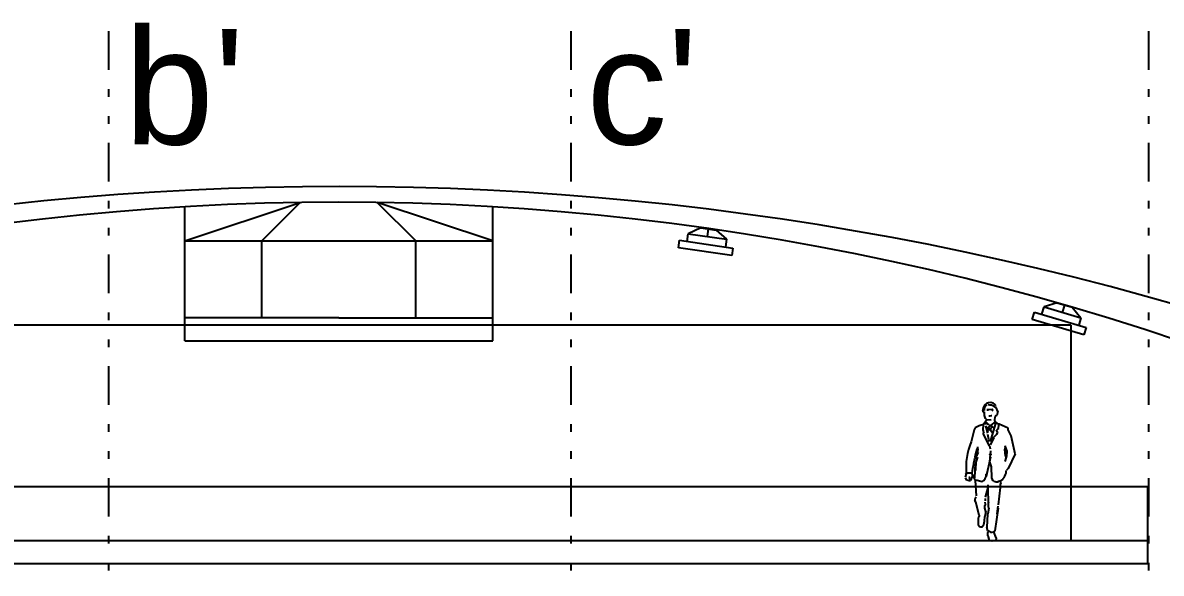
# Model space of a CAD drawing. Header units: inches. Extents: x 21 to 132, y 19 to 196.
# Drawn here: x 74.35 to 89.12, y 52.75 to 59.89 of the extents above; entities that cross this region are included whole.
import ezdxf

# ---------------------------------------------------------------- set-up
doc = ezdxf.new("R2010")
doc.units = ezdxf.units.IN
doc.header["$MEASUREMENT"] = 0
doc.linetypes.add('DIVIDE', pattern=[1.25, 0.5, -0.25, 0, -0.25, 0, -0.25])
for name, color, linetype in [('ax', 40, 'DIVIDE'), ('fur', 253, 'Continuous'), ('FURN', 253, 'Continuous'), ('inwall', 41, 'Continuous'), ('wall', 7, 'Continuous')]:
    doc.layers.add(name, color=color, linetype=linetype)
doc.styles.get("Standard").update_dxf_attribs({"font": 'arial.ttf'})

# ---------------------------------------------------------------- blocks, each defined once
blk = doc.blocks.new('6')
for p, q in [((-0.061, 1.664), (-0.063, 1.679)), ((-0.044, 1.639), (-0.061, 1.664)), ((-0.043, 1.664), (-0.051, 1.649)), ((-0.043, 1.679), (-0.041, 1.712)), ((-0.043, 1.617), (-0.043, 1.664)), ((-0.036, 1.727), (-0.041, 1.712)), ((-0.026, 1.742), (-0.036, 1.727)), ((-0.018, 1.749), (-0.026, 1.742)), ((0.057, 1.692), (-0.013, 1.689)), ((-0.003, 1.689), (-0.003, 1.674)), ((0.072, 1.692), (0.059, 1.689)), ((0.062, 1.679), (0.059, 1.689)), ((0.069, 1.674), (0.062, 1.679)), ((0.097, 1.722), (0.084, 1.732)), ((0.107, 1.742), (0.095, 1.758)), ((0.109, 1.717), (0.097, 1.722)), ((0.13, 1.665), (0.108, 1.719)), ((0.131, 1.665), (0.119, 1.617)), ((-0.058, 1.429), (-0.056, 1.492)), ((-0.046, 1.512), (-0.056, 1.497)), ((-0.011, 1.559), (-0.046, 1.512)), ((-0.029, 1.578), (-0.043, 1.617)), ((-0.028, 1.497), (-0.031, 1.522)), ((-0.011, 1.559), (-0.029, 1.578)), ((-0.001, 1.387), (-0.026, 1.479)), ((0.097, 1.534), (-0.016, 1.447)), ((0.044, 1.554), (-0.011, 1.559)), ((0.029, 1.607), (0.014, 1.607)), ((0.044, 1.612), (0.029, 1.607)), ((0.107, 1.528), (0.034, 1.289)), ((0.057, 1.467), (0.039, 1.489)), ((0.052, 1.609), (0.044, 1.612)), ((0.094, 1.554), (0.097, 1.597)), ((0.097, 1.534), (0.094, 1.554)), ((0.107, 1.609), (0.097, 1.597)), ((0.139, 1.504), (0.099, 1.534)), ((0.119, 1.617), (0.107, 1.609)), ((0.142, 1.492), (0.139, 1.504)), ((0.149, 1.504), (0.139, 1.504)), ((0.139, 1.447), (0.142, 1.492)), ((0.264, 1.452), (0.149, 1.504)), ((-0.176, 1.429), (-0.216, 1.274)), ((-0.163, 1.454), (-0.176, 1.429)), ((-0.051, 1.402), (-0.058, 1.429)), ((-0.051, 1.402), (-0.058, 1.387)), ((0.017, 1.227), (-0.058, 1.387)), ((0.004, 1.414), (-0.003, 1.402)), ((0.014, 1.304), (-0.001, 1.367)), ((0.014, 1.449), (0.004, 1.414)), ((0.062, 1.384), (0.007, 1.464)), ((0.112, 1.367), (0.024, 1.277)), ((0.042, 1.454), (0.037, 1.429)), ((0.057, 1.467), (0.042, 1.454)), ((0.079, 1.452), (0.062, 1.467)), ((0.127, 1.399), (0.112, 1.367)), ((0.139, 1.447), (0.114, 1.429)), ((0.127, 1.399), (0.114, 1.429)), ((0.267, 1.429), (0.264, 1.452)), ((0.302, 1.352), (0.267, 1.429)), ((0.357, 1.117), (0.302, 1.352)), ((-0.133, 1.197), (-0.143, 1.179)), ((-0.131, 1.207), (-0.133, 1.197)), ((-0.126, 1.179), (-0.133, 1.197)), ((0.024, 1.277), (0.014, 1.304)), ((0.024, 1.277), (0.017, 1.289)), ((0.027, 1.219), (0.017, 1.227)), ((0.034, 1.179), (0.027, 1.219)), ((0.077, 1.324), (0.032, 1.234)), ((0.224, 1.22), (0.221, 1.176)), ((0.251, 1.152), (0.224, 1.22)), ((-0.173, 1.054), (-0.183, 0.992)), ((-0.126, 1.134), (-0.173, 1.054)), ((-0.158, 1.117), (-0.166, 1.072)), ((-0.143, 1.179), (-0.158, 1.117)), ((-0.131, 1.072), (-0.156, 1.009)), ((-0.136, 1.087), (-0.126, 1.179)), ((0.037, 1.074), (-0.02, 0.824)), ((0.024, 1.114), (0.024, 1.107)), ((0.032, 1.104), (0.024, 1.107)), ((0.027, 1.014), (0.039, 1.157)), ((0.039, 1.104), (0.032, 1.104)), ((0.042, 1.117), (0.039, 1.104)), ((0.232, 1.087), (0.221, 1.176)), ((0.237, 1.074), (0.221, 1.02)), ((0.237, 1.074), (0.232, 1.087)), ((0.247, 1.087), (0.237, 1.074)), ((0.247, 1.087), (0.251, 1.152)), ((0.357, 1.117), (0.267, 0.929)), ((-0.203, 0.899), (-0.208, 0.867)), ((-0.198, 0.929), (-0.203, 0.899)), ((-0.191, 0.962), (-0.198, 0.929)), ((-0.183, 0.992), (-0.191, 0.962)), ((-0.168, 0.804), (-0.158, 0.992)), ((-0.158, 0.914), (-0.163, 0.899)), ((-0.156, 1.009), (-0.158, 0.914)), ((0.049, 0.947), (0.027, 1.014)), ((0.052, 0.804), (0.049, 0.947)), ((0.267, 0.929), (0.242, 0.907)), ((-0.278, 0.859), (-0.291, 0.814)), ((-0.271, 0.774), (-0.288, 0.804)), ((-0.278, 0.859), (-0.283, 0.867)), ((-0.263, 0.867), (-0.278, 0.859)), ((-0.241, 0.767), (-0.271, 0.774)), ((-0.208, 0.867), (-0.263, 0.867)), ((-0.231, 0.819), (-0.241, 0.804)), ((-0.231, 0.799), (-0.241, 0.804)), ((-0.226, 0.767), (-0.241, 0.767)), ((-0.223, 0.772), (-0.231, 0.799)), ((-0.201, 0.822), (-0.223, 0.772)), ((-0.161, 0.772), (-0.208, 0.867)), ((-0.201, 0.837), (-0.201, 0.822)), ((-0.146, 0.572), (-0.161, 0.772)), ((-0.076, 0.754), (-0.151, 0.774)), ((-0.011, 0.867), (-0.018, 0.852)), ((0.054, 0.852), (0.052, 0.867)), ((0.067, 0.774), (0.052, 0.804)), ((0.079, 0.762), (0.059, 0.782)), ((0.172, 0.767), (0.131, 0.757)), ((0.169, 0.742), (0.164, 0.727)), ((0.169, 0.742), (0.172, 0.767)), ((0.002, 0.679), (-0.033, 0.554)), ((0.007, 0.657), (0.002, 0.672)), ((0.009, 0.429), (0.004, 0.717)), ((0.162, 0.679), (0.137, 0.457)), ((0.162, 0.679), (0.164, 0.727)), ((-0.151, 0.554), (-0.168, 0.527)), ((-0.168, 0.527), (-0.168, 0.512)), ((-0.153, 0.492), (-0.168, 0.512)), ((-0.111, 0.322), (-0.153, 0.492)), ((-0.038, 0.414), (-0.036, 0.447)), ((-0.031, 0.462), (-0.036, 0.447)), ((-0.031, 0.462), (-0.033, 0.492)), ((-0.031, 0.509), (-0.028, 0.539)), ((0.012, 0.477), (0.009, 0.492)), ((-0.113, 0.304), (-0.118, 0.289)), ((-0.111, 0.322), (-0.113, 0.304)), ((-0.041, 0.242), (-0.038, 0.304)), ((-0.023, 0.367), (-0.038, 0.414)), ((-0.023, 0.367), (-0.038, 0.304)), ((-0.009, 0.16), (0.002, 0.337)), ((0.014, 0.414), (0.002, 0.337)), ((0.014, 0.414), (0.009, 0.429)), ((0.134, 0.414), (0.094, 0.117)), ((0.124, 0.337), (0.134, 0.439)), ((-0.121, 0.242), (-0.118, 0.289)), ((-0.118, 0.197), (-0.121, 0.242)), ((-0.113, 0.179), (-0.118, 0.197)), ((-0.108, 0.172), (-0.113, 0.179)), ((-0.093, 0.164), (-0.108, 0.172)), ((-0.078, 0.164), (-0.093, 0.164)), ((-0.001, 0.117), (-0.011, 0.164)), ((0.004, 0.112), (-0.001, 0.097)), ((-0.001, 0.054), (-0.001, 0.097)), ((0.009, 0.039), (-0.001, 0.054)), ((0.017, 0.112), (0.004, 0.112)), ((0.022, -0.006), (0.009, 0.039)), ((0.109, 0.027), (0.077, 0.104)), ((0.109, 0.012), (0.104, -0.003)), ((0.109, 0.027), (0.109, 0.012)), ((0.052, -0.016), (0.024, -0.008)), ((0.097, -0.008), (0.052, -0.016))]:
    blk.add_line(p, q)
for centre, radius, start, end in [((0.031, 1.688), 0.0945, 47.5744, 194.7889), ((0.014, 1.621), 0.131, 57.7851, 93.2743), ((-0.01, 1.223), 0.277, 99.549, 123.5935), ((0.045, 1.564), 0.0736, 207.6538, 249.9756), ((0.615, 0.937), 0.897, 157.9052, 184.9658), ((0.063, 0.909), 0.179, 307.4462, 359.4234), ((-0.123, 0.848), 0.104, 296.659, 2.2818), ((0.113, 0.836), 0.0815, 245.9994, 289.2287), ((-0.177, 0.26), 0.138, 315.9394, 352.4184), ((0.053, 0.156), 0.0573, 231.0289, 316.3539)]:
    blk.add_arc(centre, radius, start, end)
blk = doc.blocks.new('A$C47A15714')
at = {"layer": 'fur'}
for p, q in [((0.25, 0.3), (0.1, 0.2)), ((0.25, 0.3), (0.45, 0.3)), ((0.35, 0.2), (0.35, 0.3)), ((0.45, 0.3), (0.6, 0.2)), ((0.1, 0.1), (0.1, 0.2)), ((0.1, 0.2), (0.6, 0.2)), ((0.6, 0.2), (0.6, 0.1)), ((0, 0), (0, 0.1)), ((0, 0.1), (0.7, 0.1)), ((0.7, 0), (0, 0)), ((0.7, 0.1), (0.7, 0))]:
    blk.add_line(p, q, dxfattribs=at)

msp = doc.modelspace()

# ---------------------------------------------------------------- linework, layer by layer
at = {"layer": 'ax'}
for p, q in [((75.45983, 59.78144), (75.45983, 47.56601)), ((81.45983, 59.78144), (81.45983, 47.56601)), ((88.95983, 59.78144), (88.95983, 47.56601))]:
    msp.add_line(p, q, dxfattribs=at)
at = {"layer": 'fur'}
for p, q in [((76.44941, 57.06163), (77.94941, 57.55795)), ((76.44941, 57.06163), (76.44941, 57.50264)), ((77.94941, 57.55795), (77.44941, 57.06163)), ((78.94941, 57.55795), (79.44941, 57.06163)), ((80.44941, 57.06163), (78.94941, 57.55795)), ((80.44941, 57.06163), (80.44941, 57.50264)), ((76.44941, 55.76163), (76.44941, 57.06163)), ((76.44941, 57.06163), (80.44941, 57.06163)), ((77.44941, 56.06163), (77.44941, 57.06163)), ((79.44941, 56.06163), (79.44941, 57.06163)), ((80.44941, 55.76163), (80.44941, 57.06163)), ((77.44941, 56.06163), (76.44941, 56.06163)), ((78.44941, 56.06163), (77.44941, 56.06163)), ((78.44941, 56.06163), (79.44941, 56.06163)), ((79.44941, 56.06163), (80.44941, 56.06163)), ((76.44941, 55.76163), (80.44941, 55.76163))]:
    msp.add_line(p, q, dxfattribs=at)
at = {"layer": 'inwall', "color": 253}
for p, q in [((87.94941, 55.96601), (68.94941, 55.96601)), ((87.94941, 55.96601), (87.94941, 53.16601)), ((88.94941, 53.86601), (67.94941, 53.86601)), ((88.94941, 52.86601), (88.94941, 53.86601)), ((88.94941, 53.16601), (67.94941, 53.16601)), ((88.94941, 52.86601), (67.94941, 52.86601))]:
    msp.add_line(p, q, dxfattribs=at)
at = {"layer": 'wall'}
for centre, radius, start, end in [((78.45079, 18.57293), 39.19309, 67.378114, 112.595458), ((78.44941, 23.63068), 33.93095, 63.763698, 116.236302)]:
    msp.add_arc(centre, radius, start, end, dxfattribs=at)

# ---------------------------------------------------------------- block references
at = {"layer": 'fur'}
for p, rotation in [((82.85845, 56.96853), 351.761169634399), ((87.44927, 56.04077), 343.2831880464539)]:
    msp.add_blockref('A$C47A15714', p, dxfattribs=dict(at, rotation=rotation))
at = {"layer": 'FURN', "color": 8, "lineweight": 100}
msp.add_blockref('6', (86.8724, 53.17793), dxfattribs=at)

# ---------------------------------------------------------------- texts
at = {"layer": 'ax', "char_height": 1.5, "attachment_point": 1}
for s, insert in [("b'", (75.66348, 59.81223)), ("c'", (81.66348, 59.81223))]:
    msp.add_mtext_dynamic_manual_height_columns(s, width=1.4771699, gutter_width=1, heights=[0], dxfattribs=dict(at, insert=insert))

doc.saveas('drawing.dxf')
